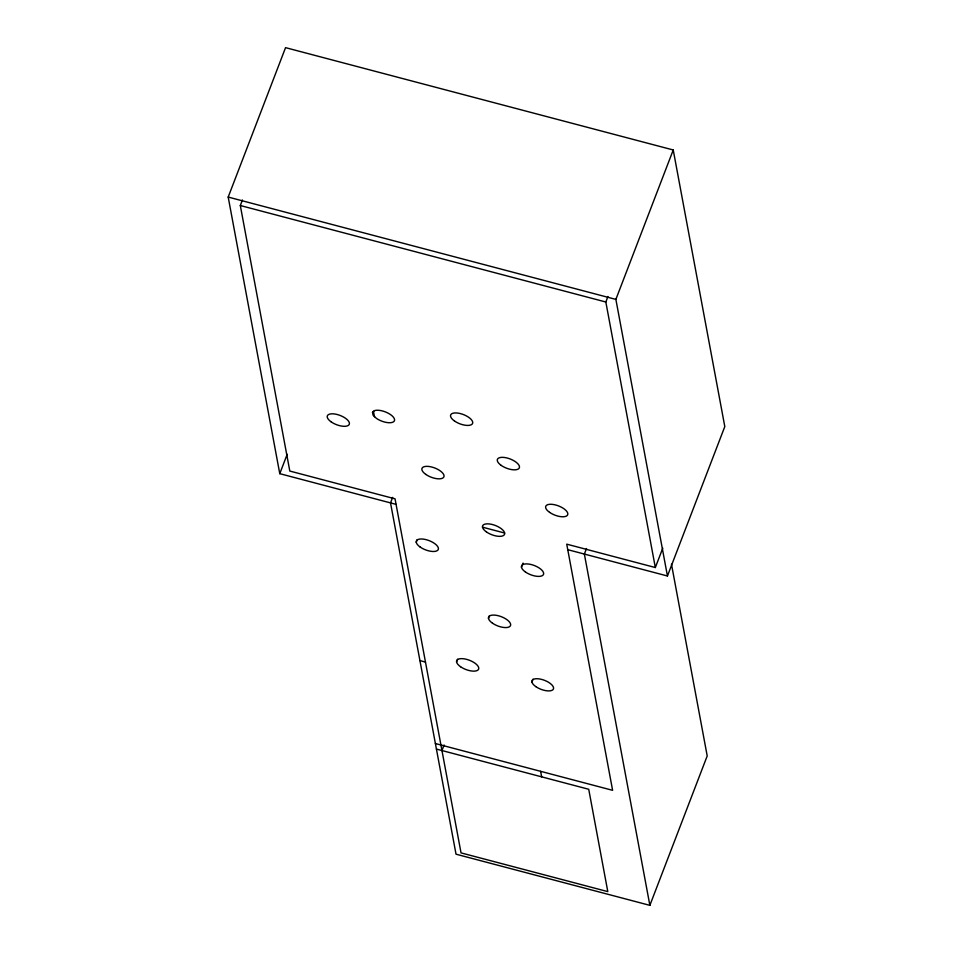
<?xml version="1.0" encoding="UTF-8"?>
<svg xmlns="http://www.w3.org/2000/svg" width="953" height="953" viewBox="0 0 953 953"><rect width="100%" height="100%" fill="white"/><g stroke="black" fill="none" stroke-linecap="round" stroke-linejoin="round"><path stroke-width="1.43" d="M396.067 504.363L279.765 473.665L228.196 197.068L285.555 47.65L673.235 149.978L724.804 426.575L667.445 575.993L567.75 549.678M436.426 749.082L588.728 789.275L607.8 891.615L461.038 852.887L395.042 498.836L289.807 471.056L240.311 205.526L242.431 199.987M279.765 473.665L287.198 454.295M392.66 497.371L390.527 502.898L456.022 854.186L649.863 905.35L707.209 755.932L671.472 564.188M416.235 542.317L417.295 539.553M456.57 661.966L457.643 659.202M435.39 743.543L612.612 790.323L566.725 544.151L655.33 567.535L605.834 302.006L607.954 296.466M488.472 618.39L489.532 615.626M441.966 750.535L444.086 745.008M667.445 575.993L615.876 299.397L673.235 149.978M521.47 567.214L523.066 563.068M531.941 681.967L533.001 679.203M586.5 548.535L584.368 554.062L649.863 905.35M655.33 567.535L662.776 548.166M228.196 197.068L615.876 299.397M240.311 205.526L605.834 302.006M482.492 527.176L504.637 533.025M419.928 660.572L425.479 662.097M540.613 771.322L541.649 776.85M373.433 411.16L374.481 416.795M372.504 412.232L373.04 415.091L376.364 418.331A11.758 4.956 21 0 0 392.028 422.465A11.758 4.956 21 0 0 390.575 414.638A11.758 4.956 21 0 0 374.91 410.505L372.504 412.232M535.812 686.613A11.472 4.825 21 0 0 553.431 688.971A11.472 4.825 21 0 0 538.969 678.87A11.472 4.825 21 0 0 535.812 686.613M492.451 623.167A11.758 4.956 21 0 0 510.522 625.573A11.758 4.956 21 0 0 495.691 615.221A11.758 4.956 21 0 0 492.451 623.167M460.549 666.731A11.758 4.956 21 0 0 478.62 669.149A11.758 4.956 21 0 0 463.789 658.785A11.758 4.956 21 0 0 460.549 666.731M420.213 547.082A11.758 4.956 21 0 0 438.273 549.488A11.758 4.956 21 0 0 423.454 539.136A11.758 4.956 21 0 0 420.213 547.082M525.437 571.991A11.758 4.956 21 0 0 543.508 574.397A11.758 4.956 21 0 0 528.677 564.045A11.758 4.956 21 0 0 525.437 571.991M486.459 531.941A11.758 4.956 21 0 0 504.53 534.359A11.758 4.956 21 0 0 489.699 523.995A11.758 4.956 21 0 0 486.459 531.941M549.607 512.369A11.758 4.956 21 0 0 567.678 514.775A11.758 4.956 21 0 0 552.847 504.423A11.758 4.956 21 0 0 549.607 512.369M425.848 474.439A11.758 4.956 21 0 0 443.907 476.845A11.758 4.956 21 0 0 429.088 466.493A11.758 4.956 21 0 0 425.848 474.439M501.266 465.433A11.758 4.956 21 0 0 519.337 467.84A11.758 4.956 21 0 0 504.506 457.488A11.758 4.956 21 0 0 501.266 465.433M331.203 421.905A11.758 4.956 21 0 0 349.274 424.323A11.758 4.956 21 0 0 334.443 413.959A11.758 4.956 21 0 0 331.203 421.905M454.521 421.023A11.758 4.956 21 0 0 472.581 423.442A11.758 4.956 21 0 0 457.762 413.078A11.758 4.956 21 0 0 454.521 421.023"/></g></svg>
